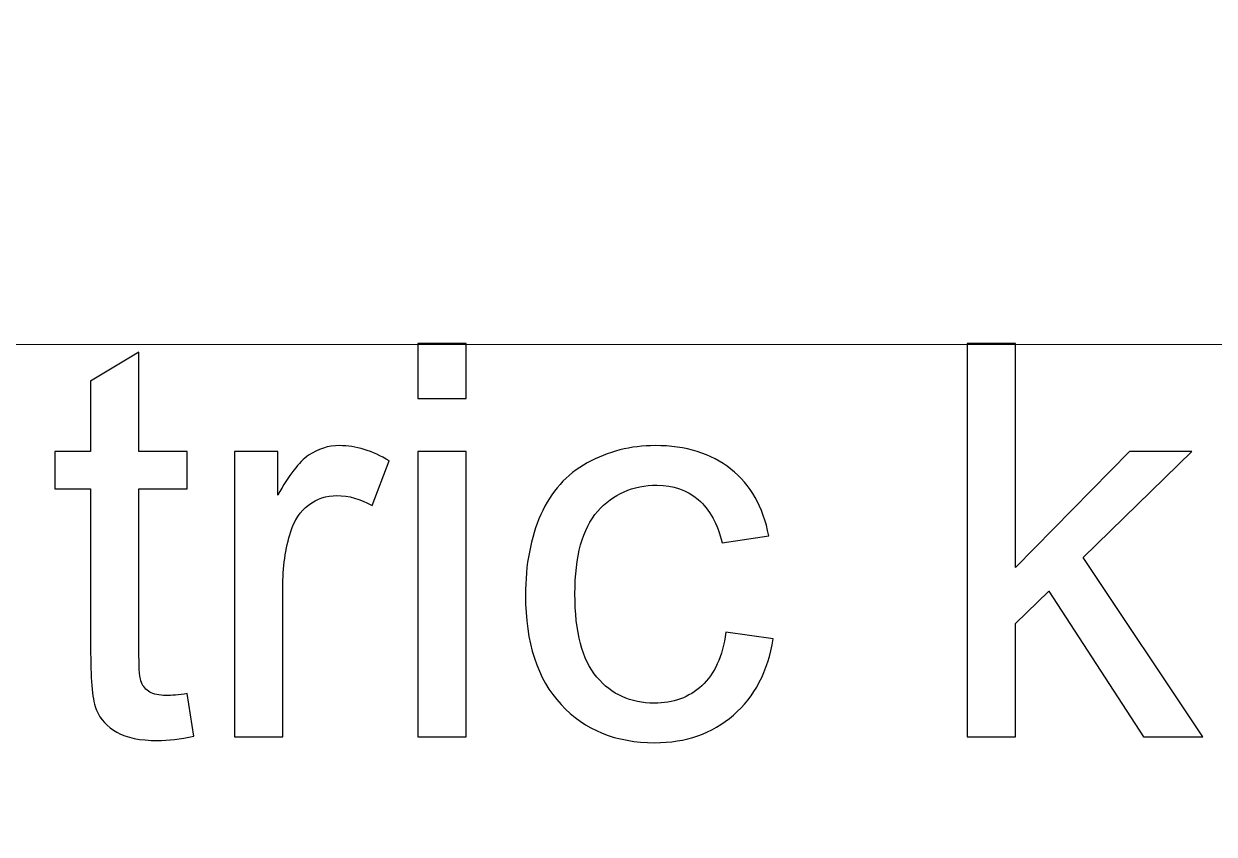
# Model space of a CAD drawing. Header units: centimetres. Extents: x -29.7 to 21.6, y -14.4 to 13.7.
# Drawn here: x -14.474 to -13.215, y -3.034 to -2.177 of the extents above; entities that cross this region are included whole.
import ezdxf

# ---------------------------------------------------------------- set-up
doc = ezdxf.new("R2010")
doc.units = ezdxf.units.CM
doc.header["$MEASUREMENT"] = 0
doc.layers.add('Layer 1', color=7, linetype='Continuous')

msp = doc.modelspace()

# ---------------------------------------------------------------- linework, layer by layer
at = {"layer": 'Layer 1', "color": 1, "lineweight": 9}
for points, knots in [([(-19.38621, -4.44965), (-19.38621, -4.44965), (-19.38621, -0.46166), (-19.38621, -0.46166), (-19.38621, -0.46166), (-19.38621, -0.46166), (-9.41625, -0.46166), (-9.41625, -0.46166), (-9.41625, -0.46166), (-9.41625, -0.46166), (-9.41625, -4.44965), (-9.41625, -4.44965)], [0, 0, 0, 0, 0.25, 0.25, 0.25, 0.25, 0.5, 0.5, 0.5, 0.5, 1, 1, 1, 1]), ([(-11.94547, -3.14012), (-11.94547, -3.14012), (-16.42111, -3.14012), (-16.42111, -3.14012), (-16.42111, -3.14012), (-16.42111, -3.14012), (-16.42111, -2.51611), (-16.42111, -2.51611), (-16.42111, -2.51611), (-16.42111, -2.51611), (-11.94547, -2.51611), (-11.94547, -2.51611), (-11.94547, -2.51611), (-11.94547, -2.51611), (-11.94547, -3.14012), (-11.94547, -3.14012)], [0, 0, 0, 0, 0.2, 0.2, 0.2, 0.2, 0.4, 0.4, 0.4, 0.4, 0.6, 0.6, 0.6, 0.6, 1, 1, 1, 1]), ([(-11.94547, -3.14012), (-11.94547, -3.14012), (-16.42111, -3.14012), (-16.42111, -3.14012), (-16.42111, -3.14012), (-16.42111, -3.14012), (-16.42111, -2.51611), (-16.42111, -2.51611), (-16.42111, -2.51611), (-16.42111, -2.51611), (-11.94547, -2.51611), (-11.94547, -2.51611), (-11.94547, -2.51611), (-11.94547, -2.51611), (-11.94547, -3.14012), (-11.94547, -3.14012)], [0, 0, 0, 0, 0.2, 0.2, 0.2, 0.2, 0.4, 0.4, 0.4, 0.4, 0.6, 0.6, 0.6, 0.6, 1, 1, 1, 1]), ([(-14.05742, -2.57306), (-14.05742, -2.57306), (-14.05742, -2.51495), (-14.05742, -2.51495), (-14.05742, -2.51495), (-14.05742, -2.51495), (-14.00628, -2.51495), (-14.00628, -2.51495), (-14.00628, -2.51495), (-14.00628, -2.51495), (-14.00628, -2.57306), (-14.00628, -2.57306), (-14.00628, -2.57306), (-14.00628, -2.57306), (-14.05742, -2.57306), (-14.05742, -2.57306)], [0, 0, 0, 0, 0.2, 0.2, 0.2, 0.2, 0.4, 0.4, 0.4, 0.4, 0.6, 0.6, 0.6, 0.6, 1, 1, 1, 1]), ([(-13.4761, -2.93103), (-13.4761, -2.93103), (-13.4761, -2.51495), (-13.4761, -2.51495), (-13.4761, -2.51495), (-13.4761, -2.51495), (-13.42496, -2.51495), (-13.42496, -2.51495), (-13.42496, -2.51495), (-13.42496, -2.51495), (-13.42496, -2.75195), (-13.42496, -2.75195), (-13.42496, -2.75195), (-13.42496, -2.75195), (-13.30409, -2.62943), (-13.30409, -2.62943), (-13.30409, -2.62943), (-13.30409, -2.62943), (-13.23804, -2.62943), (-13.23804, -2.62943), (-13.23804, -2.62943), (-13.23804, -2.62943), (-13.3531, -2.74149), (-13.3531, -2.74149), (-13.3531, -2.74149), (-13.3531, -2.74149), (-13.22641, -2.93103), (-13.22641, -2.93103), (-13.22641, -2.93103), (-13.22641, -2.93103), (-13.28937, -2.93103), (-13.28937, -2.93103), (-13.28937, -2.93103), (-13.28937, -2.93103), (-13.38952, -2.77694), (-13.38952, -2.77694), (-13.38952, -2.77694), (-13.38952, -2.77694), (-13.42496, -2.81142), (-13.42496, -2.81142), (-13.42496, -2.81142), (-13.42496, -2.81142), (-13.42496, -2.93103), (-13.42496, -2.93103), (-13.42496, -2.93103), (-13.42496, -2.93103), (-13.4761, -2.93103), (-13.4761, -2.93103)], [0, 0, 0, 0, 0.0769231, 0.0769231, 0.0769231, 0.0769231, 0.1538462, 0.1538462, 0.1538462, 0.1538462, 0.2307692, 0.2307692, 0.2307692, 0.2307692, 0.3076923, 0.3076923, 0.3076923, 0.3076923, 0.3846154, 0.3846154, 0.3846154, 0.3846154, 0.4615385, 0.4615385, 0.4615385, 0.4615385, 0.5384615, 0.5384615, 0.5384615, 0.5384615, 0.6153846, 0.6153846, 0.6153846, 0.6153846, 0.6923077, 0.6923077, 0.6923077, 0.6923077, 0.7692308, 0.7692308, 0.7692308, 0.7692308, 0.8461538, 0.8461538, 0.8461538, 0.8461538, 1, 1, 1, 1]), ([(-14.30138, -2.88541), (-14.30138, -2.88541), (-14.29441, -2.93055), (-14.29441, -2.93055), (-14.29441, -2.93055), (-14.30874, -2.93355), (-14.32162, -2.9351), (-14.33286, -2.9351), (-14.33286, -2.9351), (-14.35136, -2.9351), (-14.36569, -2.93219), (-14.37596, -2.92628), (-14.37596, -2.92628), (-14.38613, -2.92038), (-14.3933, -2.91272), (-14.39746, -2.90314), (-14.39746, -2.90314), (-14.40163, -2.89355), (-14.40366, -2.8734), (-14.40366, -2.8427), (-14.40366, -2.8427), (-14.40366, -2.8427), (-14.40366, -2.66894), (-14.40366, -2.66894), (-14.40366, -2.66894), (-14.40366, -2.66894), (-14.44143, -2.66894), (-14.44143, -2.66894), (-14.44143, -2.66894), (-14.44143, -2.66894), (-14.44143, -2.62943), (-14.44143, -2.62943), (-14.44143, -2.62943), (-14.44143, -2.62943), (-14.40366, -2.62943), (-14.40366, -2.62943), (-14.40366, -2.62943), (-14.40366, -2.62943), (-14.40366, -2.55485), (-14.40366, -2.55485), (-14.40366, -2.55485), (-14.40366, -2.55485), (-14.35252, -2.52415), (-14.35252, -2.52415), (-14.35252, -2.52415), (-14.35252, -2.52415), (-14.35252, -2.62943), (-14.35252, -2.62943), (-14.35252, -2.62943), (-14.35252, -2.62943), (-14.30138, -2.62943), (-14.30138, -2.62943), (-14.30138, -2.62943), (-14.30138, -2.62943), (-14.30138, -2.66894), (-14.30138, -2.66894), (-14.30138, -2.66894), (-14.30138, -2.66894), (-14.35252, -2.66894), (-14.35252, -2.66894), (-14.35252, -2.66894), (-14.35252, -2.66894), (-14.35252, -2.84561), (-14.35252, -2.84561), (-14.35252, -2.84561), (-14.35252, -2.86023), (-14.35165, -2.86962), (-14.34981, -2.87379), (-14.34981, -2.87379), (-14.34807, -2.87795), (-14.34516, -2.88125), (-14.34109, -2.88377), (-14.34109, -2.88377), (-14.33702, -2.88619), (-14.33121, -2.88745), (-14.32366, -2.88745), (-14.32366, -2.88745), (-14.31804, -2.88745), (-14.31058, -2.88677), (-14.30138, -2.88541)], [0, 0, 0, 0, 0.047619, 0.047619, 0.047619, 0.047619, 0.0952381, 0.0952381, 0.0952381, 0.0952381, 0.1428571, 0.1428571, 0.1428571, 0.1428571, 0.1904762, 0.1904762, 0.1904762, 0.1904762, 0.2380952, 0.2380952, 0.2380952, 0.2380952, 0.2857143, 0.2857143, 0.2857143, 0.2857143, 0.3333333, 0.3333333, 0.3333333, 0.3333333, 0.3809524, 0.3809524, 0.3809524, 0.3809524, 0.4285714, 0.4285714, 0.4285714, 0.4285714, 0.4761905, 0.4761905, 0.4761905, 0.4761905, 0.5238095, 0.5238095, 0.5238095, 0.5238095, 0.5714286, 0.5714286, 0.5714286, 0.5714286, 0.6190476, 0.6190476, 0.6190476, 0.6190476, 0.6666667, 0.6666667, 0.6666667, 0.6666667, 0.7142857, 0.7142857, 0.7142857, 0.7142857, 0.7619048, 0.7619048, 0.7619048, 0.7619048, 0.8095238, 0.8095238, 0.8095238, 0.8095238, 0.8571429, 0.8571429, 0.8571429, 0.8571429, 0.9047619, 0.9047619, 0.9047619, 0.9047619, 1, 1, 1, 1]), ([(-14.25151, -2.93103), (-14.25151, -2.93103), (-14.25151, -2.62943), (-14.25151, -2.62943), (-14.25151, -2.62943), (-14.25151, -2.62943), (-14.2056, -2.62943), (-14.2056, -2.62943), (-14.2056, -2.62943), (-14.2056, -2.62943), (-14.2056, -2.67563), (-14.2056, -2.67563), (-14.2056, -2.67563), (-14.19388, -2.65422), (-14.18303, -2.64008), (-14.17306, -2.6333), (-14.17306, -2.6333), (-14.16308, -2.62643), (-14.15214, -2.62304), (-14.14022, -2.62304), (-14.14022, -2.62304), (-14.12298, -2.62304), (-14.10545, -2.62846), (-14.08763, -2.63921), (-14.08763, -2.63921), (-14.08763, -2.63921), (-14.10584, -2.68638), (-14.10584, -2.68638), (-14.10584, -2.68638), (-14.11824, -2.67941), (-14.13063, -2.67592), (-14.14303, -2.67592), (-14.14303, -2.67592), (-14.15417, -2.67592), (-14.16415, -2.67931), (-14.17296, -2.68599), (-14.17296, -2.68599), (-14.18177, -2.69267), (-14.18807, -2.70197), (-14.19185, -2.71388), (-14.19185, -2.71388), (-14.19756, -2.732), (-14.20037, -2.75185), (-14.20037, -2.77345), (-14.20037, -2.77345), (-14.20037, -2.77345), (-14.20037, -2.93103), (-14.20037, -2.93103), (-14.20037, -2.93103), (-14.20037, -2.93103), (-14.25151, -2.93103), (-14.25151, -2.93103)], [0, 0, 0, 0, 0.0714286, 0.0714286, 0.0714286, 0.0714286, 0.1428571, 0.1428571, 0.1428571, 0.1428571, 0.2142857, 0.2142857, 0.2142857, 0.2142857, 0.2857143, 0.2857143, 0.2857143, 0.2857143, 0.3571429, 0.3571429, 0.3571429, 0.3571429, 0.4285714, 0.4285714, 0.4285714, 0.4285714, 0.5, 0.5, 0.5, 0.5, 0.5714286, 0.5714286, 0.5714286, 0.5714286, 0.6428571, 0.6428571, 0.6428571, 0.6428571, 0.7142857, 0.7142857, 0.7142857, 0.7142857, 0.7857143, 0.7857143, 0.7857143, 0.7857143, 0.8571429, 0.8571429, 0.8571429, 0.8571429, 1, 1, 1, 1]), ([(-14.05742, -2.93103), (-14.05742, -2.93103), (-14.05742, -2.62943), (-14.05742, -2.62943), (-14.05742, -2.62943), (-14.05742, -2.62943), (-14.00628, -2.62943), (-14.00628, -2.62943), (-14.00628, -2.62943), (-14.00628, -2.62943), (-14.00628, -2.93103), (-14.00628, -2.93103), (-14.00628, -2.93103), (-14.00628, -2.93103), (-14.05742, -2.93103), (-14.05742, -2.93103)], [0, 0, 0, 0, 0.2, 0.2, 0.2, 0.2, 0.4, 0.4, 0.4, 0.4, 0.6, 0.6, 0.6, 0.6, 1, 1, 1, 1]), ([(-13.73131, -2.82062), (-13.73131, -2.82062), (-13.68133, -2.82759), (-13.68133, -2.82759), (-13.68133, -2.82759), (-13.68685, -2.86197), (-13.7008, -2.8888), (-13.72336, -2.90827), (-13.72336, -2.90827), (-13.74593, -2.92774), (-13.77373, -2.93742), (-13.80656, -2.93742), (-13.80656, -2.93742), (-13.84772, -2.93742), (-13.88085, -2.92396), (-13.90584, -2.89703), (-13.90584, -2.89703), (-13.93092, -2.87011), (-13.94342, -2.83156), (-13.94342, -2.78139), (-13.94342, -2.78139), (-13.94342, -2.74885), (-13.93799, -2.72047), (-13.92724, -2.69606), (-13.92724, -2.69606), (-13.91649, -2.67175), (-13.90012, -2.65345), (-13.87804, -2.64134), (-13.87804, -2.64134), (-13.85605, -2.62914), (-13.83213, -2.62304), (-13.80617, -2.62304), (-13.80617, -2.62304), (-13.77353, -2.62304), (-13.74671, -2.63127), (-13.72598, -2.64783), (-13.72598, -2.64783), (-13.70516, -2.66439), (-13.69179, -2.68793), (-13.68598, -2.71834), (-13.68598, -2.71834), (-13.68598, -2.71834), (-13.73537, -2.72589), (-13.73537, -2.72589), (-13.73537, -2.72589), (-13.74012, -2.70565), (-13.74845, -2.69045), (-13.76056, -2.68018), (-13.76056, -2.68018), (-13.77257, -2.67001), (-13.78709, -2.66488), (-13.80414, -2.66488), (-13.80414, -2.66488), (-13.8299, -2.66488), (-13.85082, -2.67408), (-13.867, -2.69248), (-13.867, -2.69248), (-13.88308, -2.71098), (-13.89111, -2.74004), (-13.89111, -2.77994), (-13.89111, -2.77994), (-13.89111, -2.82042), (-13.88337, -2.84977), (-13.86787, -2.86808), (-13.86787, -2.86808), (-13.85228, -2.88638), (-13.83203, -2.89558), (-13.80714, -2.89558), (-13.80714, -2.89558), (-13.787, -2.89558), (-13.77024, -2.88948), (-13.75688, -2.87718), (-13.75688, -2.87718), (-13.74341, -2.86498), (-13.73489, -2.84609), (-13.73131, -2.82062)], [0, 0, 0, 0, 0.05, 0.05, 0.05, 0.05, 0.1, 0.1, 0.1, 0.1, 0.15, 0.15, 0.15, 0.15, 0.2, 0.2, 0.2, 0.2, 0.25, 0.25, 0.25, 0.25, 0.3, 0.3, 0.3, 0.3, 0.35, 0.35, 0.35, 0.35, 0.4, 0.4, 0.4, 0.4, 0.45, 0.45, 0.45, 0.45, 0.5, 0.5, 0.5, 0.5, 0.55, 0.55, 0.55, 0.55, 0.6, 0.6, 0.6, 0.6, 0.65, 0.65, 0.65, 0.65, 0.7, 0.7, 0.7, 0.7, 0.75, 0.75, 0.75, 0.75, 0.8, 0.8, 0.8, 0.8, 0.85, 0.85, 0.85, 0.85, 0.9, 0.9, 0.9, 0.9, 1, 1, 1, 1])]:
    msp.add_open_spline(points, degree=3, knots=knots, dxfattribs=at)
at = {"layer": 'Layer 1', "color": 250}
for points, knots in [([(-14.05742, -2.57306), (-14.05742, -2.57306), (-14.05742, -2.51495), (-14.05742, -2.51495), (-14.05742, -2.51495), (-14.05742, -2.51495), (-14.00628, -2.51495), (-14.00628, -2.51495), (-14.00628, -2.51495), (-14.00628, -2.51495), (-14.00628, -2.57306), (-14.00628, -2.57306), (-14.00628, -2.57306), (-14.00628, -2.57306), (-14.05742, -2.57306), (-14.05742, -2.57306)], [0, 0, 0, 0, 0.2, 0.2, 0.2, 0.2, 0.4, 0.4, 0.4, 0.4, 0.6, 0.6, 0.6, 0.6, 1, 1, 1, 1]), ([(-13.4761, -2.93103), (-13.4761, -2.93103), (-13.4761, -2.51495), (-13.4761, -2.51495), (-13.4761, -2.51495), (-13.4761, -2.51495), (-13.42496, -2.51495), (-13.42496, -2.51495), (-13.42496, -2.51495), (-13.42496, -2.51495), (-13.42496, -2.75195), (-13.42496, -2.75195), (-13.42496, -2.75195), (-13.42496, -2.75195), (-13.30409, -2.62943), (-13.30409, -2.62943), (-13.30409, -2.62943), (-13.30409, -2.62943), (-13.23804, -2.62943), (-13.23804, -2.62943), (-13.23804, -2.62943), (-13.23804, -2.62943), (-13.3531, -2.74149), (-13.3531, -2.74149), (-13.3531, -2.74149), (-13.3531, -2.74149), (-13.22641, -2.93103), (-13.22641, -2.93103), (-13.22641, -2.93103), (-13.22641, -2.93103), (-13.28937, -2.93103), (-13.28937, -2.93103), (-13.28937, -2.93103), (-13.28937, -2.93103), (-13.38952, -2.77694), (-13.38952, -2.77694), (-13.38952, -2.77694), (-13.38952, -2.77694), (-13.42496, -2.81142), (-13.42496, -2.81142), (-13.42496, -2.81142), (-13.42496, -2.81142), (-13.42496, -2.93103), (-13.42496, -2.93103), (-13.42496, -2.93103), (-13.42496, -2.93103), (-13.4761, -2.93103), (-13.4761, -2.93103)], [0, 0, 0, 0, 0.0769231, 0.0769231, 0.0769231, 0.0769231, 0.1538462, 0.1538462, 0.1538462, 0.1538462, 0.2307692, 0.2307692, 0.2307692, 0.2307692, 0.3076923, 0.3076923, 0.3076923, 0.3076923, 0.3846154, 0.3846154, 0.3846154, 0.3846154, 0.4615385, 0.4615385, 0.4615385, 0.4615385, 0.5384615, 0.5384615, 0.5384615, 0.5384615, 0.6153846, 0.6153846, 0.6153846, 0.6153846, 0.6923077, 0.6923077, 0.6923077, 0.6923077, 0.7692308, 0.7692308, 0.7692308, 0.7692308, 0.8461538, 0.8461538, 0.8461538, 0.8461538, 1, 1, 1, 1]), ([(-14.30138, -2.88541), (-14.30138, -2.88541), (-14.29441, -2.93055), (-14.29441, -2.93055), (-14.29441, -2.93055), (-14.30874, -2.93355), (-14.32162, -2.9351), (-14.33286, -2.9351), (-14.33286, -2.9351), (-14.35136, -2.9351), (-14.36569, -2.93219), (-14.37596, -2.92628), (-14.37596, -2.92628), (-14.38613, -2.92038), (-14.3933, -2.91272), (-14.39746, -2.90314), (-14.39746, -2.90314), (-14.40163, -2.89355), (-14.40366, -2.8734), (-14.40366, -2.8427), (-14.40366, -2.8427), (-14.40366, -2.8427), (-14.40366, -2.66894), (-14.40366, -2.66894), (-14.40366, -2.66894), (-14.40366, -2.66894), (-14.44143, -2.66894), (-14.44143, -2.66894), (-14.44143, -2.66894), (-14.44143, -2.66894), (-14.44143, -2.62943), (-14.44143, -2.62943), (-14.44143, -2.62943), (-14.44143, -2.62943), (-14.40366, -2.62943), (-14.40366, -2.62943), (-14.40366, -2.62943), (-14.40366, -2.62943), (-14.40366, -2.55485), (-14.40366, -2.55485), (-14.40366, -2.55485), (-14.40366, -2.55485), (-14.35252, -2.52415), (-14.35252, -2.52415), (-14.35252, -2.52415), (-14.35252, -2.52415), (-14.35252, -2.62943), (-14.35252, -2.62943), (-14.35252, -2.62943), (-14.35252, -2.62943), (-14.30138, -2.62943), (-14.30138, -2.62943), (-14.30138, -2.62943), (-14.30138, -2.62943), (-14.30138, -2.66894), (-14.30138, -2.66894), (-14.30138, -2.66894), (-14.30138, -2.66894), (-14.35252, -2.66894), (-14.35252, -2.66894), (-14.35252, -2.66894), (-14.35252, -2.66894), (-14.35252, -2.84561), (-14.35252, -2.84561), (-14.35252, -2.84561), (-14.35252, -2.86023), (-14.35165, -2.86962), (-14.34981, -2.87379), (-14.34981, -2.87379), (-14.34807, -2.87795), (-14.34516, -2.88125), (-14.34109, -2.88377), (-14.34109, -2.88377), (-14.33702, -2.88619), (-14.33121, -2.88745), (-14.32366, -2.88745), (-14.32366, -2.88745), (-14.31804, -2.88745), (-14.31058, -2.88677), (-14.30138, -2.88541)], [0, 0, 0, 0, 0.047619, 0.047619, 0.047619, 0.047619, 0.0952381, 0.0952381, 0.0952381, 0.0952381, 0.1428571, 0.1428571, 0.1428571, 0.1428571, 0.1904762, 0.1904762, 0.1904762, 0.1904762, 0.2380952, 0.2380952, 0.2380952, 0.2380952, 0.2857143, 0.2857143, 0.2857143, 0.2857143, 0.3333333, 0.3333333, 0.3333333, 0.3333333, 0.3809524, 0.3809524, 0.3809524, 0.3809524, 0.4285714, 0.4285714, 0.4285714, 0.4285714, 0.4761905, 0.4761905, 0.4761905, 0.4761905, 0.5238095, 0.5238095, 0.5238095, 0.5238095, 0.5714286, 0.5714286, 0.5714286, 0.5714286, 0.6190476, 0.6190476, 0.6190476, 0.6190476, 0.6666667, 0.6666667, 0.6666667, 0.6666667, 0.7142857, 0.7142857, 0.7142857, 0.7142857, 0.7619048, 0.7619048, 0.7619048, 0.7619048, 0.8095238, 0.8095238, 0.8095238, 0.8095238, 0.8571429, 0.8571429, 0.8571429, 0.8571429, 0.9047619, 0.9047619, 0.9047619, 0.9047619, 1, 1, 1, 1]), ([(-14.25151, -2.93103), (-14.25151, -2.93103), (-14.25151, -2.62943), (-14.25151, -2.62943), (-14.25151, -2.62943), (-14.25151, -2.62943), (-14.2056, -2.62943), (-14.2056, -2.62943), (-14.2056, -2.62943), (-14.2056, -2.62943), (-14.2056, -2.67563), (-14.2056, -2.67563), (-14.2056, -2.67563), (-14.19388, -2.65422), (-14.18303, -2.64008), (-14.17306, -2.6333), (-14.17306, -2.6333), (-14.16308, -2.62643), (-14.15214, -2.62304), (-14.14022, -2.62304), (-14.14022, -2.62304), (-14.12298, -2.62304), (-14.10545, -2.62846), (-14.08763, -2.63921), (-14.08763, -2.63921), (-14.08763, -2.63921), (-14.10584, -2.68638), (-14.10584, -2.68638), (-14.10584, -2.68638), (-14.11824, -2.67941), (-14.13063, -2.67592), (-14.14303, -2.67592), (-14.14303, -2.67592), (-14.15417, -2.67592), (-14.16415, -2.67931), (-14.17296, -2.68599), (-14.17296, -2.68599), (-14.18177, -2.69267), (-14.18807, -2.70197), (-14.19185, -2.71388), (-14.19185, -2.71388), (-14.19756, -2.732), (-14.20037, -2.75185), (-14.20037, -2.77345), (-14.20037, -2.77345), (-14.20037, -2.77345), (-14.20037, -2.93103), (-14.20037, -2.93103), (-14.20037, -2.93103), (-14.20037, -2.93103), (-14.25151, -2.93103), (-14.25151, -2.93103)], [0, 0, 0, 0, 0.0714286, 0.0714286, 0.0714286, 0.0714286, 0.1428571, 0.1428571, 0.1428571, 0.1428571, 0.2142857, 0.2142857, 0.2142857, 0.2142857, 0.2857143, 0.2857143, 0.2857143, 0.2857143, 0.3571429, 0.3571429, 0.3571429, 0.3571429, 0.4285714, 0.4285714, 0.4285714, 0.4285714, 0.5, 0.5, 0.5, 0.5, 0.5714286, 0.5714286, 0.5714286, 0.5714286, 0.6428571, 0.6428571, 0.6428571, 0.6428571, 0.7142857, 0.7142857, 0.7142857, 0.7142857, 0.7857143, 0.7857143, 0.7857143, 0.7857143, 0.8571429, 0.8571429, 0.8571429, 0.8571429, 1, 1, 1, 1]), ([(-14.05742, -2.93103), (-14.05742, -2.93103), (-14.05742, -2.62943), (-14.05742, -2.62943), (-14.05742, -2.62943), (-14.05742, -2.62943), (-14.00628, -2.62943), (-14.00628, -2.62943), (-14.00628, -2.62943), (-14.00628, -2.62943), (-14.00628, -2.93103), (-14.00628, -2.93103), (-14.00628, -2.93103), (-14.00628, -2.93103), (-14.05742, -2.93103), (-14.05742, -2.93103)], [0, 0, 0, 0, 0.2, 0.2, 0.2, 0.2, 0.4, 0.4, 0.4, 0.4, 0.6, 0.6, 0.6, 0.6, 1, 1, 1, 1]), ([(-13.73131, -2.82062), (-13.73131, -2.82062), (-13.68133, -2.82759), (-13.68133, -2.82759), (-13.68133, -2.82759), (-13.68685, -2.86197), (-13.7008, -2.8888), (-13.72336, -2.90827), (-13.72336, -2.90827), (-13.74593, -2.92774), (-13.77373, -2.93742), (-13.80656, -2.93742), (-13.80656, -2.93742), (-13.84772, -2.93742), (-13.88085, -2.92396), (-13.90584, -2.89703), (-13.90584, -2.89703), (-13.93092, -2.87011), (-13.94342, -2.83156), (-13.94342, -2.78139), (-13.94342, -2.78139), (-13.94342, -2.74885), (-13.93799, -2.72047), (-13.92724, -2.69606), (-13.92724, -2.69606), (-13.91649, -2.67175), (-13.90012, -2.65345), (-13.87804, -2.64134), (-13.87804, -2.64134), (-13.85605, -2.62914), (-13.83213, -2.62304), (-13.80617, -2.62304), (-13.80617, -2.62304), (-13.77353, -2.62304), (-13.74671, -2.63127), (-13.72598, -2.64783), (-13.72598, -2.64783), (-13.70516, -2.66439), (-13.69179, -2.68793), (-13.68598, -2.71834), (-13.68598, -2.71834), (-13.68598, -2.71834), (-13.73537, -2.72589), (-13.73537, -2.72589), (-13.73537, -2.72589), (-13.74012, -2.70565), (-13.74845, -2.69045), (-13.76056, -2.68018), (-13.76056, -2.68018), (-13.77257, -2.67001), (-13.78709, -2.66488), (-13.80414, -2.66488), (-13.80414, -2.66488), (-13.8299, -2.66488), (-13.85082, -2.67408), (-13.867, -2.69248), (-13.867, -2.69248), (-13.88308, -2.71098), (-13.89111, -2.74004), (-13.89111, -2.77994), (-13.89111, -2.77994), (-13.89111, -2.82042), (-13.88337, -2.84977), (-13.86787, -2.86808), (-13.86787, -2.86808), (-13.85228, -2.88638), (-13.83203, -2.89558), (-13.80714, -2.89558), (-13.80714, -2.89558), (-13.787, -2.89558), (-13.77024, -2.88948), (-13.75688, -2.87718), (-13.75688, -2.87718), (-13.74341, -2.86498), (-13.73489, -2.84609), (-13.73131, -2.82062)], [0, 0, 0, 0, 0.05, 0.05, 0.05, 0.05, 0.1, 0.1, 0.1, 0.1, 0.15, 0.15, 0.15, 0.15, 0.2, 0.2, 0.2, 0.2, 0.25, 0.25, 0.25, 0.25, 0.3, 0.3, 0.3, 0.3, 0.35, 0.35, 0.35, 0.35, 0.4, 0.4, 0.4, 0.4, 0.45, 0.45, 0.45, 0.45, 0.5, 0.5, 0.5, 0.5, 0.55, 0.55, 0.55, 0.55, 0.6, 0.6, 0.6, 0.6, 0.65, 0.65, 0.65, 0.65, 0.7, 0.7, 0.7, 0.7, 0.75, 0.75, 0.75, 0.75, 0.8, 0.8, 0.8, 0.8, 0.85, 0.85, 0.85, 0.85, 0.9, 0.9, 0.9, 0.9, 1, 1, 1, 1])]:
    msp.add_open_spline(points, degree=3, knots=knots, dxfattribs=at)

doc.saveas('drawing.dxf')
